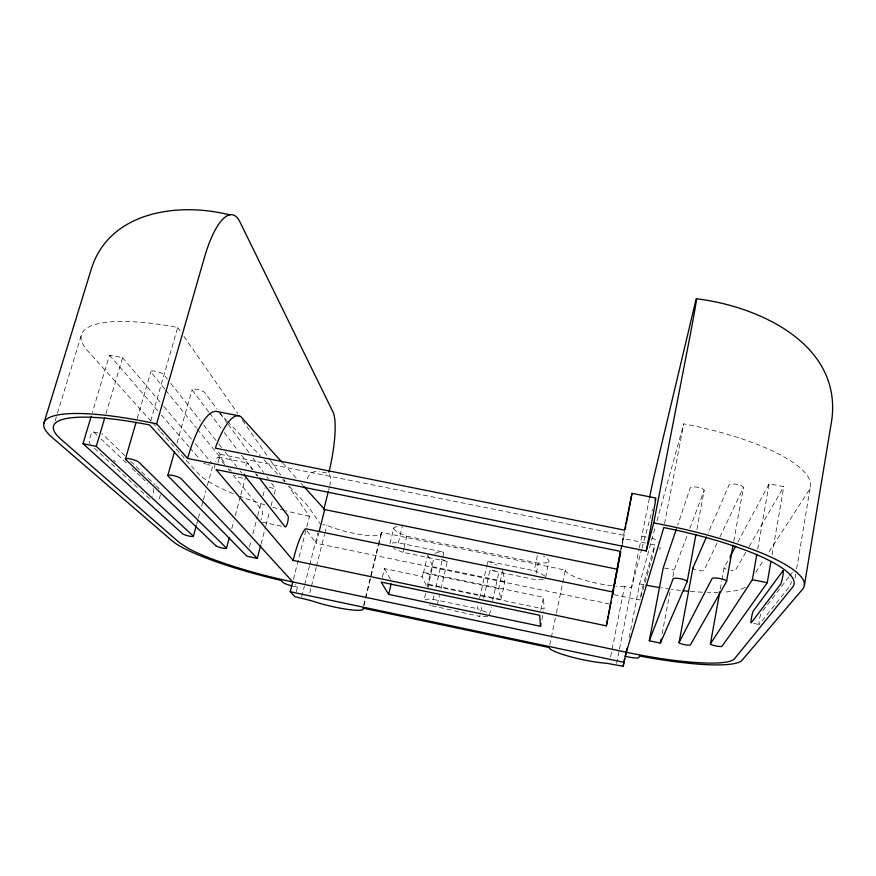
<?xml version="1.0" encoding="UTF-8"?>
<svg xmlns="http://www.w3.org/2000/svg" width="876" height="876" viewBox="0 0 876 876"><rect width="100%" height="100%" fill="white"/><g stroke="black" fill="none" stroke-linecap="round" stroke-linejoin="round"><path stroke-width="0.66" stroke-dasharray="4.38 3.29" d="M650.879 544.116L654.832 544.905L652.894 555.264M613.802 594.629L639.951 600.016L642.228 588.42L654.832 544.905M795.058 578.171L795.726 574.163M796.623 568.82L810.497 485.95M772.085 554.694L783.79 486.662L769.139 483.815L737.647 542.507M757.74 549.077L769.139 483.815M645.601 543.054L623.186 538.543L622.146 544.062M733.77 541.269L743.374 487.68A7.282 1.96 9.9 0 0 737.088 484.45A7.282 1.96 9.9 0 0 729.117 484.91L708.027 533.342M720.291 589.033L721.736 581.018M721.977 579.682L724.145 567.659L729.292 558.078M696.913 529.323L704.151 490.44A7.052 1.861 10.4 0 0 697.876 487.297A7.052 1.861 10.4 0 0 690.332 487.735L677.663 525.184M622.026 546.525L624.807 531.787M620.679 550.008L624.577 530.155M621.128 549.405L623.186 538.543M662.125 633.786L670.414 589.942M672.921 576.649L674.181 570.013L687.496 534.645M664.588 523.574L683.751 423.842A137.696 38.456 10.6 0 1 808.69 490.79L767.694 553.917M629.187 637.498L639.611 583.887L655.533 526.169M616.671 663.515L619.277 650.211M619.54 648.886L638.834 550.358M621.128 548.847L621.445 547.248M610.627 656.693L624.577 586.285L631.519 587.708L641.604 549.526M639.338 547.785L641.812 536.254A52.637 0.558 -78.8 0 1 649.368 498.444M549.778 644.878L556.172 614.153M556.446 612.817L565.348 570.057L381.323 532.367A33.43 6.504 13.7 0 1 365.544 535.247A33.43 6.504 13.7 0 1 329.945 526.542L322.817 524.374M540.744 610.123L543.448 597.279L423.119 572.313L422.144 576.485L426.349 585.584M541.894 619.65L543.569 611.689M545.551 577.459L549.066 560.826L546.504 557.76L543.503 556.085M544.861 576.08L539.934 572.893L534.163 570.725L537.481 555.176M536.232 573.243L538.39 563.158L546.712 562.852L549.066 560.826M489.531 614.897L491.239 607.09M492.673 600.586L499.243 570.659M427.718 554.749L432.624 566.673L428.539 584.325L500.941 599.414L498.652 588.65L502.704 570.188M500.941 599.414L504.828 581.609L502.933 571.459M431.868 605.721L479.698 616.397L482.03 605.853M483.782 597.947L489.914 570.265L495.214 570.429M486.476 612.236L477.3 608.656L478.186 604.703M479.643 598.111L486.377 567.801M486.673 566.476L487.833 561.209L534.163 570.725M652.609 556.621L639.951 600.016M425.637 593.457L424.094 600.126L427.86 599.096L433.094 599.381L434.299 594.136M435.81 587.588L442.446 558.746M442.741 557.443L443.957 552.198L398.339 542.824L393.302 542.759L389.853 544.193L393.784 527.812L397.255 526.257M437.365 604.747L439.467 595.57M440.967 589.011L447.275 561.483L440.113 558.68M427.192 586.789L433.981 557.465M427.915 589L428.539 584.325M498.652 588.65L423.447 573.046L427.411 556.052M447.275 561.483L402.96 552.34L403.847 548.617M404.143 547.38L406.793 536.221L397.551 532.345L393.861 529.115L393.784 527.812M398.339 542.824L402.292 526.257M382.363 577.218L384.422 568.633L422.144 576.485M363.628 605.469L378.103 545.66M378.432 544.325L381.323 532.367M363.967 605.469L381.246 534.097M301.694 596.72L304.377 586.121M304.717 584.796L309.414 566.235M309.754 564.91L317.802 533.101M328.61 490.429L329.267 487.866M609.455 603.969L316.181 543.284L318.809 532.915M309.765 592.844L311.1 587.544M311.44 586.208L316.116 567.637M316.455 566.312L324.47 534.48M324.81 533.155L326.814 525.195M296.197 591.902L297.413 587.095L295.07 584.522M293.394 579.332L306.469 528.129M306.808 526.815L309.491 516.314L288.434 486.147M261.081 543.941L265.57 526.859M265.921 525.545L269.72 511.08M271.1 505.824L272.83 499.254M274.21 493.998L275.59 488.742L271.571 483.289M249.386 547.051L251.127 540.492M252.857 533.922L257.38 516.862M257.73 515.548L261.552 501.105M262.942 495.86L265.023 487.976M231.724 528.666L233.826 520.837M235.228 515.625L240.484 496.079M240.834 494.765L245.379 477.825M641.955 548.223L652.543 509.295M217.839 463.196L220.292 454.283L216.985 450.187M196.574 524.56L198.009 519.359M198.37 518.066L200.155 511.562M201.579 506.372L203.013 501.171M203.374 499.878L205.871 490.779M207.305 485.589L213.021 464.806M656.978 520.924L683.751 423.842M176.996 443.004L192.052 389.743M150.683 421.06L177.697 327.471A133.097 35.281 15.9 0 0 87.764 350.915L151.603 421.772M137.171 418.64L150.825 371.742M105.952 413.768L122.607 357.671L109.522 355.13L92.352 412.432M55.068 421.006L57.06 414.49M57.466 413.187L81.358 335.037M689.883 528.327L704.151 490.44M716.973 543.219L704.063 570.375A5.705 1.215 10.8 0 1 700.132 570.714A5.705 1.215 10.8 0 1 694.175 569.247M719.908 537.054L743.374 487.68M745.783 552.373L735.599 569.98A5.858 1.27 10.5 0 1 730.726 570.243M749.177 546.504L783.79 486.662M755.769 572.28L763.971 559.654M788.915 576.89L761.233 612.784A6.033 0.602 -79.1 0 0 760.992 613.255M789.725 575.839L792.167 572.663A6.953 0.81 -79 0 1 792.539 574.809M434.912 553.468L438.723 552.099L443.957 552.198M543.219 579.354L534.897 579.54L489.914 570.265M487.647 616.485L479.698 616.397M624.577 586.285L621.621 586.394A34.284 6.767 11.7 0 1 615.806 586.11M322.269 472.142L328.62 473.423L330.121 476.029A9.855 2.037 -78.5 0 1 329.825 485.381M641.812 536.254L647.167 537.327M220.292 454.283L623.602 535.291M93.535 432.021L98.243 432.963M218.277 457.108L247.788 463.043M269.206 487.439L275.59 488.742M664.457 568.042L674.181 570.013M406.793 536.221L538.39 563.158M262.154 522.173L282.817 526.432M753.71 623.416L759.054 624.522M432.624 566.673L504.828 581.609M428.846 585.004L544.127 609.039L543.448 597.279M433.094 599.381L477.3 608.656M297.413 587.095L294.5 586.482A10.063 1.478 13.8 0 1 291.971 585.902M402.96 552.34L393.674 548.551M487.833 561.209L496.867 565.053M429.492 604.736L430.85 605.349M94.477 448.271L139.689 489.717M140.697 490.637L149.741 498.926A5.727 1.851 -77.7 0 0 150.19 499.101M113.508 460.02L115.49 461.86M97.05 435.098L94.115 432.306A6.548 2.431 -78.2 0 0 90.513 435.755A6.548 2.431 -78.2 0 0 89.987 443.891M100.97 438.81L128.367 464.849M132.276 468.561L136.196 472.284M137.171 473.215L141.08 476.927M142.065 477.858L147.934 483.442M124.841 455.64L102.339 433.959A6.548 2.398 -78.2 0 0 101.769 433.675M130.71 461.291L147.332 477.31M148.307 478.263L155.161 484.855M156.136 485.797L160.045 489.564A5.727 1.829 -77.7 0 1 160.593 491.02M219.077 412.486L226.577 420.37M227.519 421.367L260.325 455.892M264.07 459.834L279.072 475.624M282.817 479.566L284.689 481.537M289.376 486.476L308.122 506.197L320.156 523.826M282.86 463.196L296.515 478.318M301.059 483.366L302.877 485.381M152.523 422.79L159.815 430.882M160.724 431.901L198.118 473.401A100.444 20.75 14.3 0 0 234.308 494.097M109.522 355.13L157.746 410.8M161.315 414.917L188.997 446.87M189.895 447.899L199.717 459.243M122.607 357.671L162.925 405.358M163.801 406.398L191.844 439.566M195.348 443.716L211.992 463.415M224.683 464.663L218.726 457.371A6.625 1.883 -78.3 0 0 215.507 461.794M228.089 468.824L229.786 470.916M233.191 475.077L262.132 510.5A5.782 1.434 -78 0 1 260.939 519.906M164.776 389.119L151.088 372.289A6.964 1.763 16.3 0 1 155.72 371.271A6.964 1.763 16.3 0 1 163.987 374.797L167.382 379.078M165.63 390.17L196.432 428.046M197.286 429.109L225.526 463.831M229.808 469.087L231.516 471.189M170.765 383.36L200.396 420.798M203.779 425.079L218.179 443.256M219.022 444.329L221.562 447.537M224.946 451.819L236.805 466.798M240.188 471.069L241.886 473.215M208.685 411.917L192.249 390.258A6.778 1.708 15.8 0 1 196.99 389.349A6.778 1.708 15.8 0 1 204.94 392.733L216.974 409.103M209.506 413.001L221.004 428.167M224.289 432.503L238.261 450.921M241.546 455.246L252.222 469.339M255.507 473.664L257.15 475.832M253.065 469.722L248.204 463.295A6.636 1.752 -78.4 0 0 245.138 467.762M256.307 474.015L257.927 476.15M307.005 530.801L316.181 543.284M220.194 413.461L227.421 423.283M228.22 424.378L249.901 453.834M253.109 458.192L263.545 472.372M266.764 476.741L268.363 478.92M177.697 327.471L180.806 331.949M183.927 336.417L237.746 413.516M242.422 420.217L269.72 459.331M270.498 460.447L280.638 474.967M283.758 479.446L285.313 481.68M384.422 568.633L391.747 581.445M423.119 572.313L423.447 573.046M745.016 587.292A103.948 21.966 11.3 0 1 723.302 592.165M718.265 592.384A103.948 21.966 11.3 0 1 707.545 592.384M702.322 592.198A103.948 21.966 11.3 0 1 688.459 591.234M680.663 590.435A103.948 21.966 11.3 0 1 671.312 589.285M669.965 589.099A103.948 21.966 11.3 0 1 660.8 587.741M643.356 584.642A103.948 21.966 11.3 0 1 639.611 583.887M309.491 516.314A100.444 20.75 14.3 0 1 285.707 510.796M284.382 510.456A100.444 20.75 14.3 0 1 271.264 506.821M264.826 504.883A100.444 20.75 14.3 0 1 240.55 496.561M242.532 478.088A5.464 1.128 14.8 0 1 234.943 475.405M210.218 465.112A5.574 1.161 15.1 0 1 207.513 464.565M206.123 464.16A5.574 1.161 15.1 0 1 203.747 463.229M153.169 488.655A5.727 1.851 -77.7 0 1 152.369 496.287M214.773 468.113A6.625 1.883 -78.3 0 1 214.85 465.167M160.374 494.973A5.727 1.829 -77.7 0 1 157.943 500.393M760.697 614.087A6.033 0.602 -79.1 0 0 759.196 621.117A6.033 0.602 -79.1 0 0 759.229 624.457L789.922 586.044A6.953 0.81 -79 0 0 791.411 581.522M726.456 569.247A5.858 1.27 10.5 0 1 724.145 567.659M611.963 585.737A34.284 6.767 11.7 0 1 565.348 570.057M651.602 538.171A10.293 9.943 4.7 0 1 658.205 542.343M659.989 547.204A10.293 9.943 4.7 0 1 659.858 549.799M307.312 478.778A9.954 9.559 -19.4 0 1 319.335 471.518"/><path stroke-width="1.31" d="M291.971 585.902A10.063 1.478 13.8 0 1 283.134 582.54L281.13 580.427A109.007 17.334 14 0 1 172.222 540.897L52.133 437.452A145.044 29.707 15.2 0 1 146.719 421.838L156.629 423.82L187.584 458.433L646.225 550.982A69.248 0.996 -78.8 0 0 655.719 498.006L632.012 493.33L626.318 523.739M804.409 585.288L831.817 419.779C841.748 343.961 758.923 306.348 696.595 298.782M719.809 591.716L710.425 643.816A5.935 0.986 11.1 0 0 715.615 645.908A5.935 0.986 11.1 0 0 722.021 646.236L767.256 582.715L770.935 561.374M710.425 643.816L752.375 579.704L756.798 554.399M706.406 537.065L692.894 568.108L679.064 642.557A5.782 0.953 11.3 0 0 684.255 644.605A5.782 0.953 11.3 0 0 690.376 644.911L726.565 581.456L733.048 545.288M676.349 529.049L663.242 567.79L649.313 640.772L660.373 643.083L687.167 581.631L695.905 534.688M606.356 625.858L620.405 551.354L216.087 469.569L293.175 560.454L606.356 625.858L608.294 616.124M625.311 529.104L625.814 526.421M614.799 582.803L620.624 552.077M660.373 643.083L661.128 639.097M620.668 551.212L612.51 594.267L612.696 593.37M646.225 550.982L653.759 522.884L664.577 525.042A150.168 32.434 11.2 0 1 802.525 589.296L742.103 660.197A112.851 18.363 11.7 0 1 690.627 663.471L678.593 662.157A112.851 18.363 11.7 0 1 639.458 655.96L638.867 657.58A10.413 1.566 11.8 0 1 628.202 656.923L625.114 656.266L663.822 527.56A140.061 30.233 11.2 0 1 792.528 587.281L734.625 658.632A105.295 17.126 11.7 0 1 686.839 661.785L675.582 660.559A105.295 17.126 11.7 0 1 626.318 652.248L292.726 581.949A101.704 16.162 14 0 1 188.614 548.595L179.011 542.321L60.926 439.226A135.298 27.693 15.2 0 1 149.555 424.959L292.726 581.949L290.23 591.716L294.971 596.698L311.308 600.684A33.879 4.84 13.5 0 0 347.4 609.378A33.879 4.84 13.5 0 0 362.982 608.119L549.219 647.55A34.755 5.037 12.1 0 0 569.783 656.551A34.755 5.037 12.1 0 0 606.433 663.252L623.164 666.275L624.621 658.774M623.164 666.275L627.096 648.229M653.759 522.884L687.988 346.513A75.84 1.139 -78.7 0 0 694.986 303.863L654.405 474.77A52.637 0.558 -78.8 0 0 649.653 497.053M614.536 584.139L614.043 586.646M613.112 592.603L613.627 590.019M614.919 583.547L615.434 580.963M613.441 589.647L612.904 592.362M608.535 614.941L611.054 602.294M612.05 597.322L612.828 593.49M540.503 626.285L539.66 615.259L381.18 582.113L388.67 594.388L540.503 626.285L541.061 623.624M632.012 493.33L624.577 530.155L215.332 448.14L215.803 446.782A66.806 18.44 -78.2 0 1 241.009 416.812L281.952 462.189M388.67 594.388L391.134 584.04M323.737 509.701L328.292 491.71M319.138 531.622L324.711 509.58L303.786 486.388M257.281 558.406L180.905 478.515A6.888 1.336 15.1 0 0 172.736 475.416A6.888 1.336 15.1 0 0 168.05 475.898L246.955 556.238L257.281 558.406L260.741 545.255M226.468 548.223L229.271 537.787M193.366 536.243L196.224 525.852M167.809 475.471L174.423 452.093M156.629 423.82L204.393 257.61A72.894 22.042 -80.6 0 1 239.914 221.891L333.022 412.038A51.191 11.027 -78.7 0 1 328.927 472.197M125.41 459.035L136.032 422.55M91.181 416.341L82.99 443.694L182.602 533.758A5.65 0.909 14.6 0 0 189.26 536.112A5.65 0.909 14.6 0 0 193.191 535.959L96.261 446.377L104.791 417.677M43.8 423.415L91.389 268.801C109.445 211.094 178.868 201.94 229.632 214.883M649.313 640.772L673.14 578.773A7.161 1.467 11 0 1 680.729 578.817A7.161 1.467 11 0 1 687.167 581.631M679.064 642.557L712.089 578.51A7.402 1.544 10.7 0 1 720.105 578.554A7.402 1.544 10.7 0 1 726.565 581.456M729.927 556.884L735.72 546.098M238.776 415.804L216.711 411.457A66.675 19.425 -78.1 0 0 187.584 458.433M82.99 443.694L96.261 446.377M752.375 579.704L767.256 582.715M324.711 509.58L617.744 569.312M613.112 592.045L305.472 528.71A38.336 8.18 -77.7 0 0 293.175 560.454M290.23 591.716L624.336 662.431M259.559 478.296L287.941 515.789A5.793 1.325 -78 0 1 287.547 522.644A5.793 1.325 -78 0 1 285.083 526.804L244.831 475.821A6.636 1.752 -78.4 0 1 244.371 474.102M688.459 591.234A103.948 21.966 11.3 0 1 683.291 590.72M659.562 587.544A103.948 21.966 11.3 0 1 645.853 585.124M655.018 500.207A69.248 0.996 -78.8 0 1 655.478 498.543M693.387 568.831A5.705 1.215 10.8 0 1 692.894 568.108M782.914 570.802L753.229 611.141A6.033 0.569 -79.1 0 0 751.455 617.996A6.033 0.569 -79.1 0 0 751.203 622.803L780.647 584.161A6.942 0.756 -78.9 0 0 782.805 576.112A6.942 0.756 -78.9 0 0 782.914 570.802M215.89 545.77L125.706 459.484A7.074 1.38 15.5 0 1 130.283 458.904A7.074 1.38 15.5 0 1 138.78 462.134L226.336 547.949A5.53 0.876 14.3 0 1 222.34 548.037A5.53 0.876 14.3 0 1 215.89 545.77"/></g></svg>
